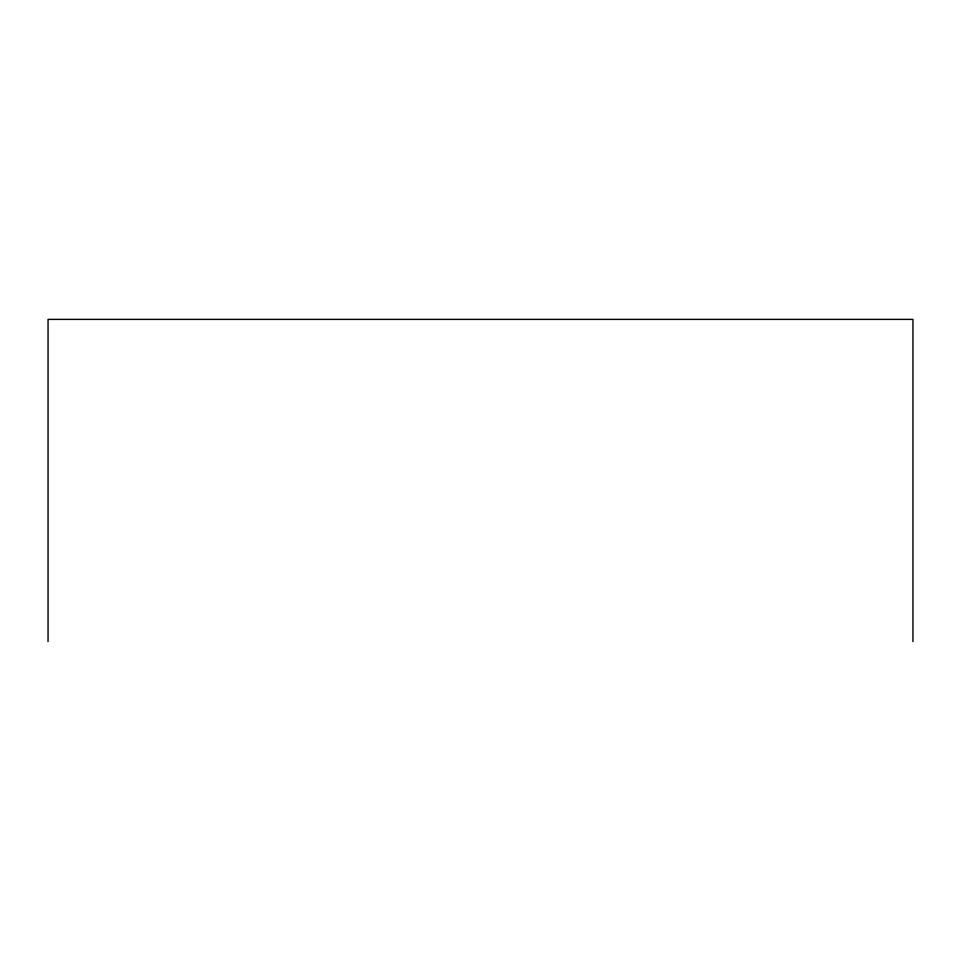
<?xml version="1.0" encoding="UTF-8"?>
<svg xmlns="http://www.w3.org/2000/svg" width="961" height="961" viewBox="0 0 961 961"><rect width="100%" height="100%" fill="white"/><g stroke="black" fill="none" stroke-linecap="round" stroke-linejoin="round"><path stroke-width="1.44" d="M912.95 641.612L912.95 319.388L48.05 319.388L48.05 641.612"/></g></svg>
